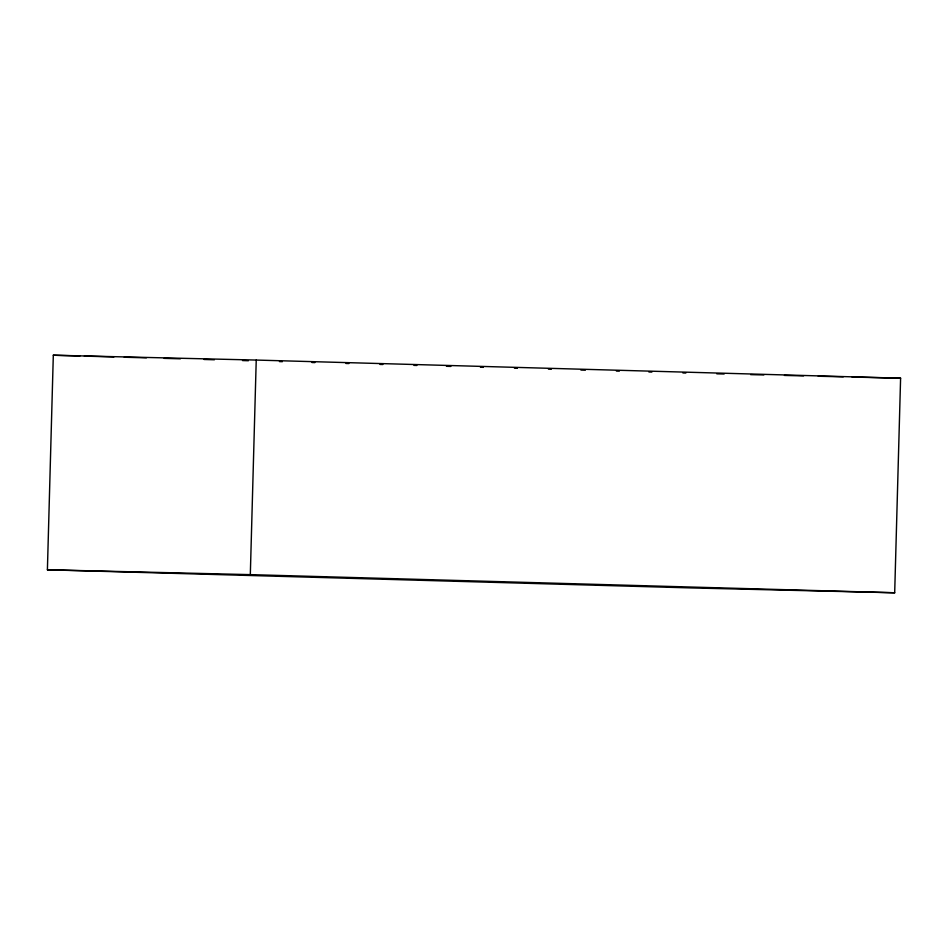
<?xml version="1.0" encoding="UTF-8"?>
<svg xmlns="http://www.w3.org/2000/svg" width="948" height="948" viewBox="0 0 948 948"><rect width="100%" height="100%" fill="white"/><g stroke="black" fill="none" stroke-linecap="round" stroke-linejoin="round"><path stroke-width="1.42" d="M47.4 569.795L53.313 355.227L256.233 360.062L900.6 378.205L894.687 592.773L691.767 587.938L47.4 569.795L250.319 574.63L894.687 592.773M250.319 574.63L256.233 360.062M716.795 373.82L724.154 373.998M750.615 374.626L763.851 374.946M784.434 375.432L803.549 375.894M818.254 376.238L843.258 376.83M852.074 377.043L900.6 378.205M53.313 355.227L79.916 355.986M84.348 356.104L113.914 356.934M124.259 357.23L146.419 357.846M164.158 358.356L180.416 358.806M204.057 359.47L214.402 359.766M242.487 360.56L248.4 360.726M279.435 361.591L282.386 361.674M311.951 362.515L314.902 362.598M345.937 363.463L348.9 363.546M379.935 364.423L382.885 364.506M413.921 365.383L416.883 365.466M446.437 366.295L450.869 366.426M480.435 367.255L483.385 367.338M514.42 368.203L517.383 368.286M548.418 369.163L551.369 369.246M580.923 370.076L585.366 370.206M616.401 371.083L619.352 371.166M648.906 371.995L651.869 372.078M682.904 372.955L685.854 373.038"/></g></svg>
